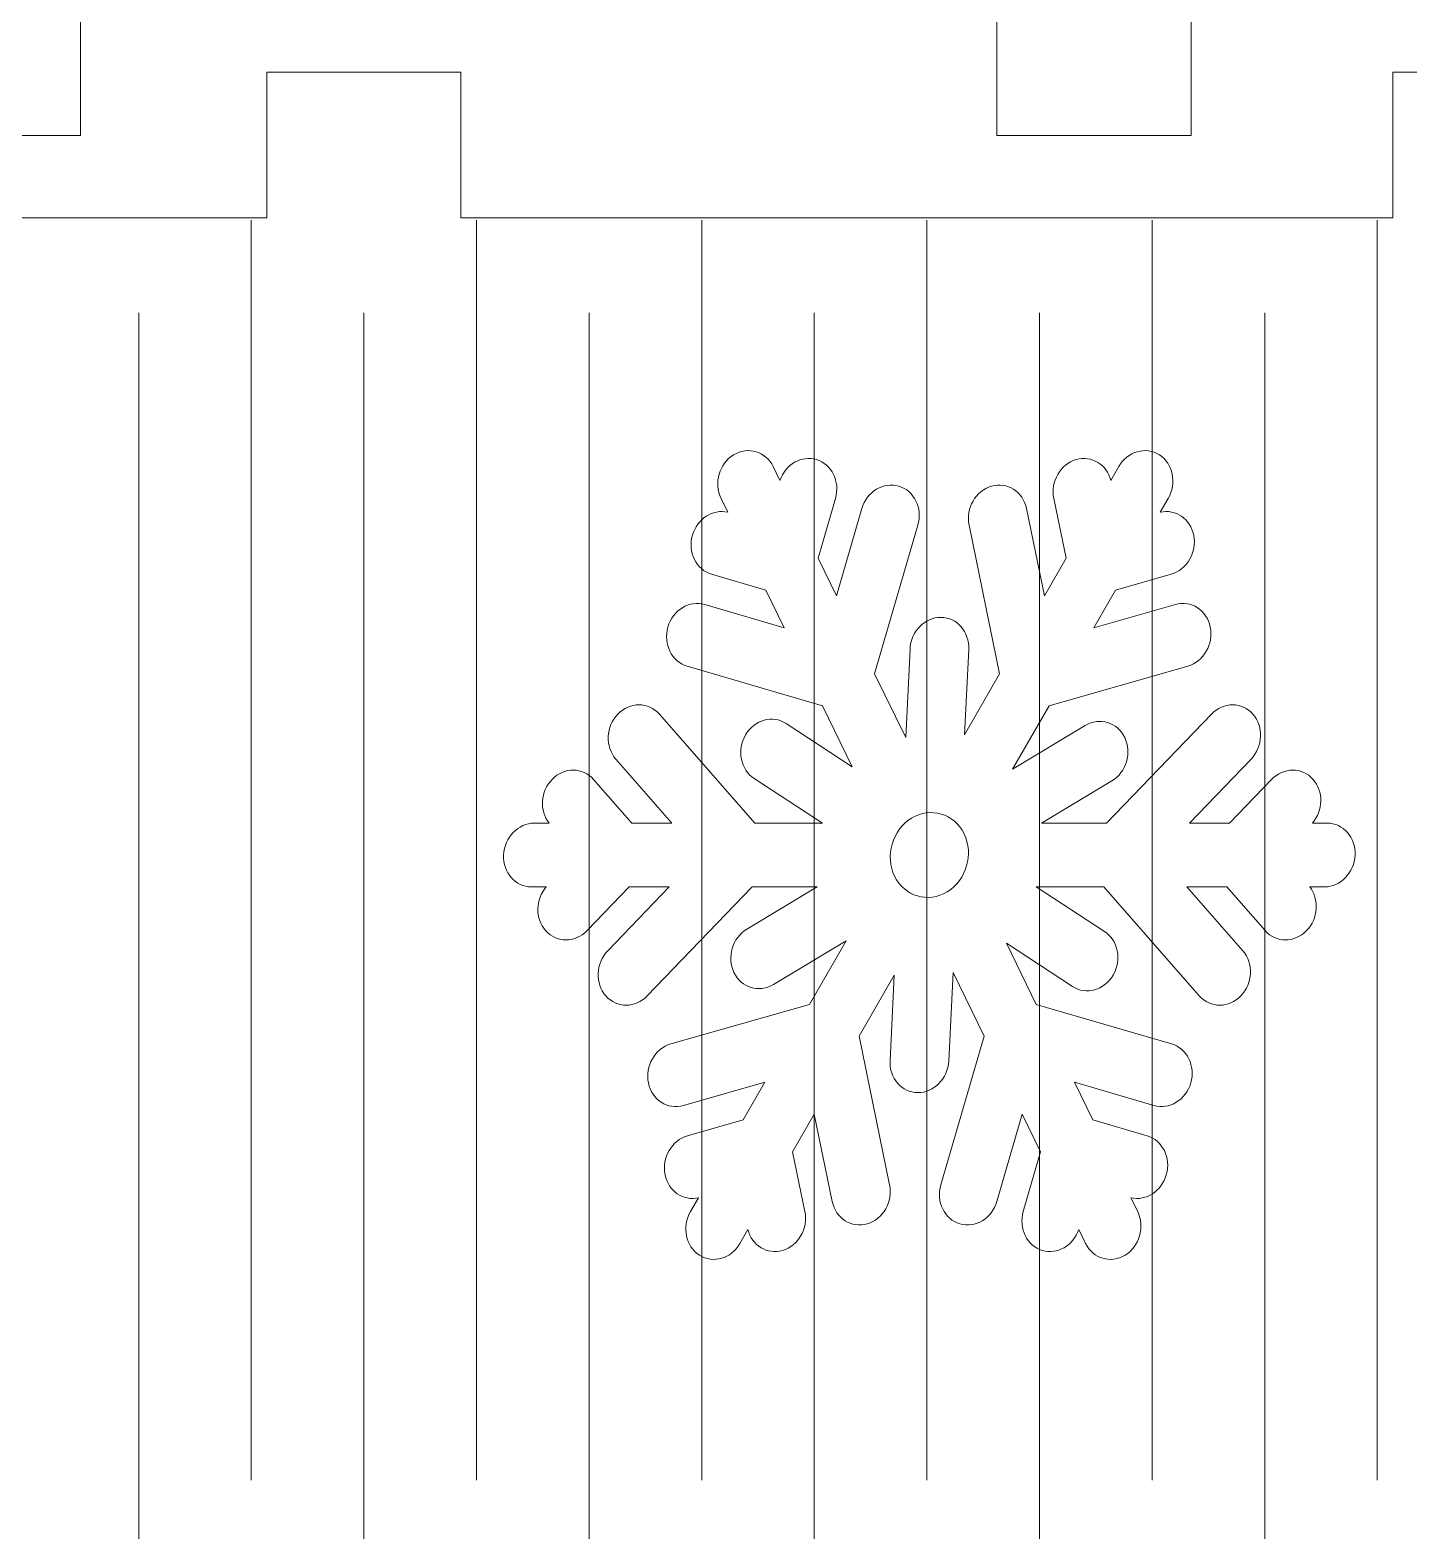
# Model space of a CAD drawing. Header units: centimetres. Extents: x -18.2 to 18.2, y -16.7 to 17.1.
# Drawn here: x -1.242 to 1.6, y -13.627 to -10.533 of the extents above; entities that cross this region are included whole.
import ezdxf

# ---------------------------------------------------------------- set-up
doc = ezdxf.new("R2010")
doc.units = ezdxf.units.CM
doc.header["$MEASUREMENT"] = 0
doc.layers.add('layer 1', color=7, linetype='Continuous')

msp = doc.modelspace()

# ---------------------------------------------------------------- linework, layer by layer
at = {"layer": 'layer 1', "color": 177, "lineweight": 9}
for points, knots in [([(-14.9491, -4.951), (-14.9491, -4.951), (-12.97844, -4.951), (-12.97844, -4.951), (-12.97844, -4.951), (-12.97844, -4.951), (-12.97844, -4.651), (-12.97844, -4.651), (-12.97844, -4.651), (-12.97844, -4.651), (-12.57844, -4.651), (-12.57844, -4.651), (-12.57844, -4.651), (-12.57844, -4.651), (-12.57844, -4.951), (-12.57844, -4.951), (-12.57844, -4.951), (-12.57844, -4.951), (-10.69021, -4.951), (-10.69021, -4.951), (-10.69021, -4.951), (-10.69021, -4.951), (-10.69021, -4.651), (-10.69021, -4.651), (-10.69021, -4.651), (-10.69021, -4.651), (-10.29021, -4.651), (-10.29021, -4.651), (-10.29021, -4.651), (-10.29021, -4.651), (-10.29021, -4.951), (-10.29021, -4.951), (-10.29021, -4.951), (-10.29021, -4.951), (-8.40199, -4.951), (-8.40199, -4.951), (-8.40199, -4.951), (-8.40199, -4.951), (-8.40199, -4.651), (-8.40199, -4.651), (-8.40199, -4.651), (-8.40199, -4.651), (-8.00199, -4.651), (-8.00199, -4.651), (-8.00199, -4.651), (-8.00199, -4.651), (-8.00199, -4.951), (-8.00199, -4.951), (-8.00199, -4.951), (-8.00199, -4.951), (-6.11377, -4.951), (-6.11377, -4.951), (-6.11377, -4.951), (-6.11377, -4.951), (-6.11377, -4.651), (-6.11377, -4.651), (-6.11377, -4.651), (-6.11377, -4.651), (-5.71377, -4.651), (-5.71377, -4.651), (-5.71377, -4.651), (-5.71377, -4.651), (-5.71377, -4.951), (-5.71377, -4.951), (-5.71377, -4.951), (-5.71377, -4.951), (-3.82555, -4.951), (-3.82555, -4.951), (-3.82555, -4.951), (-3.82555, -4.951), (-3.82555, -4.651), (-3.82555, -4.651), (-3.82555, -4.651), (-3.82555, -4.651), (-3.42555, -4.651), (-3.42555, -4.651), (-3.42555, -4.651), (-3.42555, -4.651), (-3.42555, -4.951), (-3.42555, -4.951), (-3.42555, -4.951), (-3.42555, -4.951), (-1.53733, -4.951), (-1.53733, -4.951), (-1.53733, -4.951), (-1.53733, -4.951), (-1.53733, -4.651), (-1.53733, -4.651), (-1.53733, -4.651), (-1.53733, -4.651), (-1.13733, -4.651), (-1.13733, -4.651), (-1.13733, -4.651), (-1.13733, -4.651), (-1.13733, -4.951), (-1.13733, -4.951), (-1.13733, -4.951), (-1.13733, -4.951), (0.7509, -4.951), (0.7509, -4.951), (0.7509, -4.951), (0.7509, -4.951), (0.7509, -4.651), (0.7509, -4.651), (0.7509, -4.651), (0.7509, -4.651), (1.1509, -4.651), (1.1509, -4.651), (1.1509, -4.651), (1.1509, -4.651), (1.1509, -4.951), (1.1509, -4.951), (1.1509, -4.951), (1.1509, -4.951), (3.03913, -4.951), (3.03913, -4.951), (3.03913, -4.951), (3.03913, -4.951), (3.03913, -4.651), (3.03913, -4.651), (3.03913, -4.651), (3.03913, -4.651), (3.43913, -4.651), (3.43913, -4.651), (3.43913, -4.651), (3.43913, -4.651), (3.43913, -4.951), (3.43913, -4.951), (3.43913, -4.951), (3.43913, -4.951), (5.32736, -4.951), (5.32736, -4.951), (5.32736, -4.951), (5.32736, -4.951), (5.32736, -4.651), (5.32736, -4.651), (5.32736, -4.651), (5.32736, -4.651), (5.72736, -4.651), (5.72736, -4.651), (5.72736, -4.651), (5.72736, -4.651), (5.72736, -4.951), (5.72736, -4.951), (5.72736, -4.951), (5.72736, -4.951), (7.61558, -4.951), (7.61558, -4.951), (7.61558, -4.951), (7.61558, -4.951), (7.61558, -4.651), (7.61558, -4.651), (7.61558, -4.651), (7.61558, -4.651), (8.01558, -4.651), (8.01558, -4.651), (8.01558, -4.651), (8.01558, -4.651), (8.01558, -4.951), (8.01558, -4.951), (8.01558, -4.951), (8.01558, -4.951), (9.9038, -4.951), (9.9038, -4.951), (9.9038, -4.951), (9.9038, -4.951), (9.9038, -4.651), (9.9038, -4.651), (9.9038, -4.651), (9.9038, -4.651), (10.3038, -4.651), (10.3038, -4.651), (10.3038, -4.651), (10.3038, -4.651), (10.3038, -4.951), (10.3038, -4.951), (10.3038, -4.951), (10.3038, -4.951), (12.19202, -4.951), (12.19202, -4.951), (12.19202, -4.951), (12.19202, -4.951), (12.19202, -4.651), (12.19202, -4.651), (12.19202, -4.651), (12.19202, -4.651), (12.59202, -4.651), (12.59202, -4.651), (12.59202, -4.651), (12.59202, -4.651), (12.59202, -4.951), (12.59202, -4.951), (12.59202, -4.951), (12.59202, -4.951), (14.48024, -4.951), (14.48024, -4.951), (14.48024, -4.951), (14.48024, -4.951), (14.48024, -4.651), (14.48024, -4.651), (14.48024, -4.651), (14.48024, -4.651), (14.88024, -4.651), (14.88024, -4.651), (14.88024, -4.651), (14.88024, -4.651), (14.88024, -4.951), (14.88024, -4.951), (14.88024, -4.951), (14.88024, -4.951), (16.8509, -4.951), (16.8509, -4.951), (16.8509, -4.951), (16.8509, -4.951), (16.8509, -4.651), (16.8509, -4.651), (16.8509, -4.651), (16.8509, -4.651), (17.2509, -4.651), (17.2509, -4.651), (17.2509, -4.651), (17.2509, -6.68433), (17.2509, -8.71767), (17.2509, -10.751), (17.2509, -10.751), (17.2509, -10.751), (16.8509, -10.751), (16.8509, -10.751), (16.8509, -10.751), (16.8509, -10.751), (16.8509, -10.451), (16.8509, -10.451), (16.8509, -10.451), (16.8509, -10.451), (14.88024, -10.451), (14.88024, -10.451), (14.88024, -10.451), (14.88024, -10.451), (14.88024, -10.751), (14.88024, -10.751), (14.88024, -10.751), (14.88024, -10.751), (14.48024, -10.751), (14.48024, -10.751), (14.48024, -10.751), (14.48024, -10.751), (14.48024, -10.451), (14.48024, -10.451), (14.48024, -10.451), (14.48024, -10.451), (12.59202, -10.451), (12.59202, -10.451), (12.59202, -10.451), (12.59202, -10.451), (12.59202, -10.751), (12.59202, -10.751), (12.59202, -10.751), (12.59202, -10.751), (12.19202, -10.751), (12.19202, -10.751), (12.19202, -10.751), (12.19202, -10.751), (12.19202, -10.451), (12.19202, -10.451), (12.19202, -10.451), (12.19202, -10.451), (10.3038, -10.451), (10.3038, -10.451), (10.3038, -10.451), (10.3038, -10.451), (10.3038, -10.751), (10.3038, -10.751), (10.3038, -10.751), (10.3038, -10.751), (9.9038, -10.751), (9.9038, -10.751), (9.9038, -10.751), (9.9038, -10.751), (9.9038, -10.451), (9.9038, -10.451), (9.9038, -10.451), (9.9038, -10.451), (8.01558, -10.451), (8.01558, -10.451), (8.01558, -10.451), (8.01558, -10.451), (8.01558, -10.751), (8.01558, -10.751), (8.01558, -10.751), (8.01558, -10.751), (7.61558, -10.751), (7.61558, -10.751), (7.61558, -10.751), (7.61558, -10.751), (7.61558, -10.451), (7.61558, -10.451), (7.61558, -10.451), (7.61558, -10.451), (5.72736, -10.451), (5.72736, -10.451), (5.72736, -10.451), (5.72736, -10.451), (5.72736, -10.751), (5.72736, -10.751), (5.72736, -10.751), (5.72736, -10.751), (5.32736, -10.751), (5.32736, -10.751), (5.32736, -10.751), (5.32736, -10.751), (5.32736, -10.451), (5.32736, -10.451), (5.32736, -10.451), (5.32736, -10.451), (3.43913, -10.451), (3.43913, -10.451), (3.43913, -10.451), (3.43913, -10.451), (3.43913, -10.751), (3.43913, -10.751), (3.43913, -10.751), (3.43913, -10.751), (3.03913, -10.751), (3.03913, -10.751), (3.03913, -10.751), (3.03913, -10.751), (3.03913, -10.451), (3.03913, -10.451), (3.03913, -10.451), (3.03913, -10.451), (1.1509, -10.451), (1.1509, -10.451), (1.1509, -10.451), (1.1509, -10.451), (1.1509, -10.751), (1.1509, -10.751), (1.1509, -10.751), (1.1509, -10.751), (0.7509, -10.751), (0.7509, -10.751), (0.7509, -10.751), (0.7509, -10.751), (0.7509, -10.451), (0.7509, -10.451), (0.7509, -10.451), (0.7509, -10.451), (-1.13733, -10.451), (-1.13733, -10.451), (-1.13733, -10.451), (-1.13733, -10.451), (-1.13733, -10.751), (-1.13733, -10.751), (-1.13733, -10.751), (-1.13733, -10.751), (-1.53733, -10.751), (-1.53733, -10.751), (-1.53733, -10.751), (-1.53733, -10.751), (-1.53733, -10.451), (-1.53733, -10.451), (-1.53733, -10.451), (-1.53733, -10.451), (-3.42555, -10.451), (-3.42555, -10.451), (-3.42555, -10.451), (-3.42555, -10.451), (-3.42555, -10.751), (-3.42555, -10.751), (-3.42555, -10.751), (-3.42555, -10.751), (-3.82555, -10.751), (-3.82555, -10.751), (-3.82555, -10.751), (-3.82555, -10.751), (-3.82555, -10.451), (-3.82555, -10.451), (-3.82555, -10.451), (-3.82555, -10.451), (-5.71377, -10.451), (-5.71377, -10.451), (-5.71377, -10.451), (-5.71377, -10.451), (-5.71377, -10.751), (-5.71377, -10.751), (-5.71377, -10.751), (-5.71377, -10.751), (-6.11377, -10.751), (-6.11377, -10.751), (-6.11377, -10.751), (-6.11377, -10.751), (-6.11377, -10.451), (-6.11377, -10.451), (-6.11377, -10.451), (-6.11377, -10.451), (-8.00199, -10.451), (-8.00199, -10.451), (-8.00199, -10.451), (-8.00199, -10.451), (-8.00199, -10.751), (-8.00199, -10.751), (-8.00199, -10.751), (-8.00199, -10.751), (-8.40199, -10.751), (-8.40199, -10.751), (-8.40199, -10.751), (-8.40199, -10.751), (-8.40199, -10.451), (-8.40199, -10.451), (-8.40199, -10.451), (-8.40199, -10.451), (-10.29021, -10.451), (-10.29021, -10.451), (-10.29021, -10.451), (-10.29021, -10.451), (-10.29021, -10.751), (-10.29021, -10.751), (-10.29021, -10.751), (-10.29021, -10.751), (-10.69021, -10.751), (-10.69021, -10.751), (-10.69021, -10.751), (-10.69021, -10.751), (-10.69021, -10.451), (-10.69021, -10.451), (-10.69021, -10.451), (-10.69021, -10.451), (-12.57844, -10.451), (-12.57844, -10.451), (-12.57844, -10.451), (-12.57844, -10.451), (-12.57844, -10.751), (-12.57844, -10.751), (-12.57844, -10.751), (-12.57844, -10.751), (-12.97844, -10.751), (-12.97844, -10.751), (-12.97844, -10.751), (-12.97844, -10.751), (-12.97844, -10.451), (-12.97844, -10.451), (-12.97844, -10.451), (-12.97844, -10.451), (-14.9491, -10.451), (-14.9491, -10.451), (-14.9491, -10.451), (-14.9491, -10.451), (-14.9491, -10.751), (-14.9491, -10.751), (-14.9491, -10.751), (-14.9491, -10.751), (-15.3491, -10.751), (-15.3491, -10.751), (-15.3491, -10.751), (-15.3491, -8.71767), (-15.3491, -6.68433), (-15.3491, -4.651), (-15.3491, -4.651), (-15.3491, -4.651), (-14.9491, -4.651), (-14.9491, -4.651), (-14.9491, -4.651), (-14.9491, -4.651), (-14.9491, -4.951), (-14.9491, -4.951)], [0, 0, 0, 0, 0.008547, 0.008547, 0.008547, 0.008547, 0.017094, 0.017094, 0.017094, 0.017094, 0.025641, 0.025641, 0.025641, 0.025641, 0.034188, 0.034188, 0.034188, 0.034188, 0.042735, 0.042735, 0.042735, 0.042735, 0.0512821, 0.0512821, 0.0512821, 0.0512821, 0.0598291, 0.0598291, 0.0598291, 0.0598291, 0.0683761, 0.0683761, 0.0683761, 0.0683761, 0.0769231, 0.0769231, 0.0769231, 0.0769231, 0.0854701, 0.0854701, 0.0854701, 0.0854701, 0.0940171, 0.0940171, 0.0940171, 0.0940171, 0.1025641, 0.1025641, 0.1025641, 0.1025641, 0.1111111, 0.1111111, 0.1111111, 0.1111111, 0.1196581, 0.1196581, 0.1196581, 0.1196581, 0.1282051, 0.1282051, 0.1282051, 0.1282051, 0.1367521, 0.1367521, 0.1367521, 0.1367521, 0.1452991, 0.1452991, 0.1452991, 0.1452991, 0.1538462, 0.1538462, 0.1538462, 0.1538462, 0.1623932, 0.1623932, 0.1623932, 0.1623932, 0.1709402, 0.1709402, 0.1709402, 0.1709402, 0.1794872, 0.1794872, 0.1794872, 0.1794872, 0.1880342, 0.1880342, 0.1880342, 0.1880342, 0.1965812, 0.1965812, 0.1965812, 0.1965812, 0.2051282, 0.2051282, 0.2051282, 0.2051282, 0.2136752, 0.2136752, 0.2136752, 0.2136752, 0.2222222, 0.2222222, 0.2222222, 0.2222222, 0.2307692, 0.2307692, 0.2307692, 0.2307692, 0.2393162, 0.2393162, 0.2393162, 0.2393162, 0.2478632, 0.2478632, 0.2478632, 0.2478632, 0.2564103, 0.2564103, 0.2564103, 0.2564103, 0.2649573, 0.2649573, 0.2649573, 0.2649573, 0.2735043, 0.2735043, 0.2735043, 0.2735043, 0.2820513, 0.2820513, 0.2820513, 0.2820513, 0.2905983, 0.2905983, 0.2905983, 0.2905983, 0.2991453, 0.2991453, 0.2991453, 0.2991453, 0.3076923, 0.3076923, 0.3076923, 0.3076923, 0.3162393, 0.3162393, 0.3162393, 0.3162393, 0.3247863, 0.3247863, 0.3247863, 0.3247863, 0.3333333, 0.3333333, 0.3333333, 0.3333333, 0.3418803, 0.3418803, 0.3418803, 0.3418803, 0.3504274, 0.3504274, 0.3504274, 0.3504274, 0.3589744, 0.3589744, 0.3589744, 0.3589744, 0.3675214, 0.3675214, 0.3675214, 0.3675214, 0.3760684, 0.3760684, 0.3760684, 0.3760684, 0.3846154, 0.3846154, 0.3846154, 0.3846154, 0.3931624, 0.3931624, 0.3931624, 0.3931624, 0.4017094, 0.4017094, 0.4017094, 0.4017094, 0.4102564, 0.4102564, 0.4102564, 0.4102564, 0.4188034, 0.4188034, 0.4188034, 0.4188034, 0.4273504, 0.4273504, 0.4273504, 0.4273504, 0.4358974, 0.4358974, 0.4358974, 0.4358974, 0.4444444, 0.4444444, 0.4444444, 0.4444444, 0.4529915, 0.4529915, 0.4529915, 0.4529915, 0.4615385, 0.4615385, 0.4615385, 0.4615385, 0.4700855, 0.4700855, 0.4700855, 0.4700855, 0.4786325, 0.4786325, 0.4786325, 0.4786325, 0.4871795, 0.4871795, 0.4871795, 0.4871795, 0.4957265, 0.4957265, 0.4957265, 0.4957265, 0.5042735, 0.5042735, 0.5042735, 0.5042735, 0.5128205, 0.5128205, 0.5128205, 0.5128205, 0.5213675, 0.5213675, 0.5213675, 0.5213675, 0.5299145, 0.5299145, 0.5299145, 0.5299145, 0.5384615, 0.5384615, 0.5384615, 0.5384615, 0.5470085, 0.5470085, 0.5470085, 0.5470085, 0.5555556, 0.5555556, 0.5555556, 0.5555556, 0.5641026, 0.5641026, 0.5641026, 0.5641026, 0.5726496, 0.5726496, 0.5726496, 0.5726496, 0.5811966, 0.5811966, 0.5811966, 0.5811966, 0.5897436, 0.5897436, 0.5897436, 0.5897436, 0.5982906, 0.5982906, 0.5982906, 0.5982906, 0.6068376, 0.6068376, 0.6068376, 0.6068376, 0.6153846, 0.6153846, 0.6153846, 0.6153846, 0.6239316, 0.6239316, 0.6239316, 0.6239316, 0.6324786, 0.6324786, 0.6324786, 0.6324786, 0.6410256, 0.6410256, 0.6410256, 0.6410256, 0.6495726, 0.6495726, 0.6495726, 0.6495726, 0.6581197, 0.6581197, 0.6581197, 0.6581197, 0.6666667, 0.6666667, 0.6666667, 0.6666667, 0.6752137, 0.6752137, 0.6752137, 0.6752137, 0.6837607, 0.6837607, 0.6837607, 0.6837607, 0.6923077, 0.6923077, 0.6923077, 0.6923077, 0.7008547, 0.7008547, 0.7008547, 0.7008547, 0.7094017, 0.7094017, 0.7094017, 0.7094017, 0.7179487, 0.7179487, 0.7179487, 0.7179487, 0.7264957, 0.7264957, 0.7264957, 0.7264957, 0.7350427, 0.7350427, 0.7350427, 0.7350427, 0.7435897, 0.7435897, 0.7435897, 0.7435897, 0.7521368, 0.7521368, 0.7521368, 0.7521368, 0.7606838, 0.7606838, 0.7606838, 0.7606838, 0.7692308, 0.7692308, 0.7692308, 0.7692308, 0.7777778, 0.7777778, 0.7777778, 0.7777778, 0.7863248, 0.7863248, 0.7863248, 0.7863248, 0.7948718, 0.7948718, 0.7948718, 0.7948718, 0.8034188, 0.8034188, 0.8034188, 0.8034188, 0.8119658, 0.8119658, 0.8119658, 0.8119658, 0.8205128, 0.8205128, 0.8205128, 0.8205128, 0.8290598, 0.8290598, 0.8290598, 0.8290598, 0.8376068, 0.8376068, 0.8376068, 0.8376068, 0.8461538, 0.8461538, 0.8461538, 0.8461538, 0.8547009, 0.8547009, 0.8547009, 0.8547009, 0.8632479, 0.8632479, 0.8632479, 0.8632479, 0.8717949, 0.8717949, 0.8717949, 0.8717949, 0.8803419, 0.8803419, 0.8803419, 0.8803419, 0.8888889, 0.8888889, 0.8888889, 0.8888889, 0.8974359, 0.8974359, 0.8974359, 0.8974359, 0.9059829, 0.9059829, 0.9059829, 0.9059829, 0.9145299, 0.9145299, 0.9145299, 0.9145299, 0.9230769, 0.9230769, 0.9230769, 0.9230769, 0.9316239, 0.9316239, 0.9316239, 0.9316239, 0.9401709, 0.9401709, 0.9401709, 0.9401709, 0.9487179, 0.9487179, 0.9487179, 0.9487179, 0.957265, 0.957265, 0.957265, 0.957265, 0.965812, 0.965812, 0.965812, 0.965812, 0.974359, 0.974359, 0.974359, 0.974359, 0.982906, 0.982906, 0.982906, 0.982906, 1, 1, 1, 1]), ([(-13.8446, -10.92034), (-13.8446, -10.92034), (-12.35615, -10.92034), (-12.35615, -10.92034), (-12.35615, -10.92034), (-12.35615, -10.92034), (-12.35615, -10.62033), (-12.35615, -10.62033), (-12.35615, -10.62033), (-12.35615, -10.62033), (-11.95615, -10.62033), (-11.95615, -10.62033), (-11.95615, -10.62033), (-11.95615, -10.62033), (-11.95615, -10.92034), (-11.95615, -10.92034), (-11.95615, -10.92034), (-11.95615, -10.92034), (-10.03564, -10.92034), (-10.03564, -10.92034), (-10.03564, -10.92034), (-10.03564, -10.92034), (-10.03564, -10.62033), (-10.03564, -10.62033), (-10.03564, -10.62033), (-10.03564, -10.62033), (-9.63564, -10.62033), (-9.63564, -10.62033), (-9.63564, -10.62033), (-9.63564, -10.62033), (-9.63564, -10.92034), (-9.63564, -10.92034), (-9.63564, -10.92034), (-9.63564, -10.92034), (-7.71514, -10.92034), (-7.71514, -10.92034), (-7.71514, -10.92034), (-7.71514, -10.92034), (-7.71514, -10.62033), (-7.71514, -10.62033), (-7.71514, -10.62033), (-7.71514, -10.62033), (-7.31514, -10.62033), (-7.31514, -10.62033), (-7.31514, -10.62033), (-7.31514, -10.62033), (-7.31514, -10.92034), (-7.31514, -10.92034), (-7.31514, -10.92034), (-7.31514, -10.92034), (-5.39462, -10.92034), (-5.39462, -10.92034), (-5.39462, -10.92034), (-5.39462, -10.92034), (-5.39462, -10.62033), (-5.39462, -10.62033), (-5.39462, -10.62033), (-5.39462, -10.62033), (-4.99462, -10.62033), (-4.99462, -10.62033), (-4.99462, -10.62033), (-4.99462, -10.62033), (-4.99462, -10.92034), (-4.99462, -10.92034), (-4.99462, -10.92034), (-4.99462, -10.92034), (-3.0741, -10.92034), (-3.0741, -10.92034), (-3.0741, -10.92034), (-3.0741, -10.92034), (-3.0741, -10.62033), (-3.0741, -10.62033), (-3.0741, -10.62033), (-3.0741, -10.62033), (-2.6741, -10.62033), (-2.6741, -10.62033), (-2.6741, -10.62033), (-2.6741, -10.62033), (-2.6741, -10.92034), (-2.6741, -10.92034), (-2.6741, -10.92034), (-2.6741, -10.92034), (-0.75359, -10.92034), (-0.75359, -10.92034), (-0.75359, -10.92034), (-0.75359, -10.92034), (-0.75359, -10.62033), (-0.75359, -10.62033), (-0.75359, -10.62033), (-0.75359, -10.62033), (-0.35359, -10.62033), (-0.35359, -10.62033), (-0.35359, -10.62033), (-0.35359, -10.62033), (-0.35359, -10.92034), (-0.35359, -10.92034), (-0.35359, -10.92034), (-0.35359, -10.92034), (1.56692, -10.92034), (1.56692, -10.92034), (1.56692, -10.92034), (1.56692, -10.92034), (1.56692, -10.62033), (1.56692, -10.62033), (1.56692, -10.62033), (1.56692, -10.62033), (1.96692, -10.62033), (1.96692, -10.62033), (1.96692, -10.62033), (1.96692, -10.62033), (1.96692, -10.92034), (1.96692, -10.92034), (1.96692, -10.92034), (1.96692, -10.92034), (3.45541, -10.92034), (3.45541, -10.92034), (3.45541, -10.92034), (3.45541, -10.92034), (3.45541, -10.62033), (3.45541, -10.62033), (3.45541, -10.62033), (3.45541, -10.62033), (3.85541, -10.62033), (3.85541, -10.62033), (3.85541, -10.62033), (3.85541, -12.65364), (3.85541, -14.68699), (3.85541, -16.72033), (3.85541, -16.72033), (3.85541, -16.72033), (3.45541, -16.72033), (3.45541, -16.72033), (3.45541, -16.72033), (3.45541, -16.72033), (3.45541, -16.42034), (3.45541, -16.42034), (3.45541, -16.42034), (3.45541, -16.42034), (1.96692, -16.42034), (1.96692, -16.42034), (1.96692, -16.42034), (1.96692, -16.42034), (1.96692, -16.72033), (1.96692, -16.72033), (1.96692, -16.72033), (1.96692, -16.72033), (1.56692, -16.72033), (1.56692, -16.72033), (1.56692, -16.72033), (1.56692, -16.72033), (1.56692, -16.42034), (1.56692, -16.42034), (1.56692, -16.42034), (1.56692, -16.42034), (-0.35359, -16.42034), (-0.35359, -16.42034), (-0.35359, -16.42034), (-0.35359, -16.42034), (-0.35359, -16.72033), (-0.35359, -16.72033), (-0.35359, -16.72033), (-0.35359, -16.72033), (-0.75359, -16.72033), (-0.75359, -16.72033), (-0.75359, -16.72033), (-0.75359, -16.72033), (-0.75359, -16.42034), (-0.75359, -16.42034), (-0.75359, -16.42034), (-0.75359, -16.42034), (-2.6741, -16.42034), (-2.6741, -16.42034), (-2.6741, -16.42034), (-2.6741, -16.42034), (-2.6741, -16.72033), (-2.6741, -16.72033), (-2.6741, -16.72033), (-2.6741, -16.72033), (-3.0741, -16.72033), (-3.0741, -16.72033), (-3.0741, -16.72033), (-3.0741, -16.72033), (-3.0741, -16.42034), (-3.0741, -16.42034), (-3.0741, -16.42034), (-3.0741, -16.42034), (-4.99462, -16.42034), (-4.99462, -16.42034), (-4.99462, -16.42034), (-4.99462, -16.42034), (-4.99462, -16.72033), (-4.99462, -16.72033), (-4.99462, -16.72033), (-4.99462, -16.72033), (-5.39462, -16.72033), (-5.39462, -16.72033), (-5.39462, -16.72033), (-5.39462, -16.72033), (-5.39462, -16.42034), (-5.39462, -16.42034), (-5.39462, -16.42034), (-5.39462, -16.42034), (-7.31514, -16.42034), (-7.31514, -16.42034), (-7.31514, -16.42034), (-7.31514, -16.42034), (-7.31514, -16.72033), (-7.31514, -16.72033), (-7.31514, -16.72033), (-7.31514, -16.72033), (-7.71514, -16.72033), (-7.71514, -16.72033), (-7.71514, -16.72033), (-7.71514, -16.72033), (-7.71514, -16.42034), (-7.71514, -16.42034), (-7.71514, -16.42034), (-7.71514, -16.42034), (-9.63564, -16.42034), (-9.63564, -16.42034), (-9.63564, -16.42034), (-9.63564, -16.42034), (-9.63564, -16.72033), (-9.63564, -16.72033), (-9.63564, -16.72033), (-9.63564, -16.72033), (-10.03564, -16.72033), (-10.03564, -16.72033), (-10.03564, -16.72033), (-10.03564, -16.72033), (-10.03564, -16.42034), (-10.03564, -16.42034), (-10.03564, -16.42034), (-10.03564, -16.42034), (-11.95615, -16.42034), (-11.95615, -16.42034), (-11.95615, -16.42034), (-11.95615, -16.42034), (-11.95615, -16.72033), (-11.95615, -16.72033), (-11.95615, -16.72033), (-11.95615, -16.72033), (-12.35615, -16.72033), (-12.35615, -16.72033), (-12.35615, -16.72033), (-12.35615, -16.72033), (-12.35615, -16.42034), (-12.35615, -16.42034), (-12.35615, -16.42034), (-12.35615, -16.42034), (-13.8446, -16.42034), (-13.8446, -16.42034), (-13.8446, -16.42034), (-13.8446, -16.42034), (-13.8446, -16.72033), (-13.8446, -16.72033), (-13.8446, -16.72033), (-13.8446, -16.72033), (-14.2446, -16.72033), (-14.2446, -16.72033), (-14.2446, -16.72033), (-14.2446, -14.687), (-14.2446, -12.65366), (-14.2446, -10.62033), (-14.2446, -10.62033), (-14.2446, -10.62033), (-13.8446, -10.62033), (-13.8446, -10.62033), (-13.8446, -10.62033), (-13.8446, -10.62033), (-13.8446, -10.92034), (-13.8446, -10.92034)], [0, 0, 0, 0, 0.0144928, 0.0144928, 0.0144928, 0.0144928, 0.0289855, 0.0289855, 0.0289855, 0.0289855, 0.0434783, 0.0434783, 0.0434783, 0.0434783, 0.057971, 0.057971, 0.057971, 0.057971, 0.0724638, 0.0724638, 0.0724638, 0.0724638, 0.0869565, 0.0869565, 0.0869565, 0.0869565, 0.1014493, 0.1014493, 0.1014493, 0.1014493, 0.115942, 0.115942, 0.115942, 0.115942, 0.1304348, 0.1304348, 0.1304348, 0.1304348, 0.1449275, 0.1449275, 0.1449275, 0.1449275, 0.1594203, 0.1594203, 0.1594203, 0.1594203, 0.173913, 0.173913, 0.173913, 0.173913, 0.1884058, 0.1884058, 0.1884058, 0.1884058, 0.2028986, 0.2028986, 0.2028986, 0.2028986, 0.2173913, 0.2173913, 0.2173913, 0.2173913, 0.2318841, 0.2318841, 0.2318841, 0.2318841, 0.2463768, 0.2463768, 0.2463768, 0.2463768, 0.2608696, 0.2608696, 0.2608696, 0.2608696, 0.2753623, 0.2753623, 0.2753623, 0.2753623, 0.2898551, 0.2898551, 0.2898551, 0.2898551, 0.3043478, 0.3043478, 0.3043478, 0.3043478, 0.3188406, 0.3188406, 0.3188406, 0.3188406, 0.3333333, 0.3333333, 0.3333333, 0.3333333, 0.3478261, 0.3478261, 0.3478261, 0.3478261, 0.3623188, 0.3623188, 0.3623188, 0.3623188, 0.3768116, 0.3768116, 0.3768116, 0.3768116, 0.3913043, 0.3913043, 0.3913043, 0.3913043, 0.4057971, 0.4057971, 0.4057971, 0.4057971, 0.4202899, 0.4202899, 0.4202899, 0.4202899, 0.4347826, 0.4347826, 0.4347826, 0.4347826, 0.4492754, 0.4492754, 0.4492754, 0.4492754, 0.4637681, 0.4637681, 0.4637681, 0.4637681, 0.4782609, 0.4782609, 0.4782609, 0.4782609, 0.4927536, 0.4927536, 0.4927536, 0.4927536, 0.5072464, 0.5072464, 0.5072464, 0.5072464, 0.5217391, 0.5217391, 0.5217391, 0.5217391, 0.5362319, 0.5362319, 0.5362319, 0.5362319, 0.5507246, 0.5507246, 0.5507246, 0.5507246, 0.5652174, 0.5652174, 0.5652174, 0.5652174, 0.5797101, 0.5797101, 0.5797101, 0.5797101, 0.5942029, 0.5942029, 0.5942029, 0.5942029, 0.6086957, 0.6086957, 0.6086957, 0.6086957, 0.6231884, 0.6231884, 0.6231884, 0.6231884, 0.6376812, 0.6376812, 0.6376812, 0.6376812, 0.6521739, 0.6521739, 0.6521739, 0.6521739, 0.6666667, 0.6666667, 0.6666667, 0.6666667, 0.6811594, 0.6811594, 0.6811594, 0.6811594, 0.6956522, 0.6956522, 0.6956522, 0.6956522, 0.7101449, 0.7101449, 0.7101449, 0.7101449, 0.7246377, 0.7246377, 0.7246377, 0.7246377, 0.7391304, 0.7391304, 0.7391304, 0.7391304, 0.7536232, 0.7536232, 0.7536232, 0.7536232, 0.7681159, 0.7681159, 0.7681159, 0.7681159, 0.7826087, 0.7826087, 0.7826087, 0.7826087, 0.7971014, 0.7971014, 0.7971014, 0.7971014, 0.8115942, 0.8115942, 0.8115942, 0.8115942, 0.826087, 0.826087, 0.826087, 0.826087, 0.8405797, 0.8405797, 0.8405797, 0.8405797, 0.8550725, 0.8550725, 0.8550725, 0.8550725, 0.8695652, 0.8695652, 0.8695652, 0.8695652, 0.884058, 0.884058, 0.884058, 0.884058, 0.8985507, 0.8985507, 0.8985507, 0.8985507, 0.9130435, 0.9130435, 0.9130435, 0.9130435, 0.9275362, 0.9275362, 0.9275362, 0.9275362, 0.942029, 0.942029, 0.942029, 0.942029, 0.9565217, 0.9565217, 0.9565217, 0.9565217, 0.9710145, 0.9710145, 0.9710145, 0.9710145, 1, 1, 1, 1])]:
    msp.add_open_spline(points, degree=3, knots=knots, dxfattribs=at)
for points in [[(-0.78565, -13.52188), (-0.78565, -13.52188), (-0.78565, -10.92504), (-0.78565, -10.92504)], [(-0.32155, -13.52188), (-0.32155, -13.52188), (-0.32155, -10.92504), (-0.32155, -10.92504)], [(0.14256, -13.52188), (0.14256, -13.52188), (0.14256, -10.92504), (0.14256, -10.92504)], [(0.60666, -13.52188), (0.60666, -13.52188), (0.60666, -10.92504), (0.60666, -10.92504)], [(1.07076, -13.52188), (1.07076, -13.52188), (1.07076, -10.92504), (1.07076, -10.92504)], [(1.53486, -13.52188), (1.53486, -13.52188), (1.53486, -10.92504), (1.53486, -10.92504)], [(-1.0177, -11.11631), (-1.0177, -11.11631), (-1.0177, -16.22437), (-1.0177, -16.22437)], [(-0.55359, -11.11631), (-0.55359, -11.11631), (-0.55359, -16.22437), (-0.55359, -16.22437)], [(-0.08949, -11.11631), (-0.08949, -11.11631), (-0.08949, -16.22437), (-0.08949, -16.22437)], [(0.37461, -11.11631), (0.37461, -11.11631), (0.37461, -16.22437), (0.37461, -16.22437)], [(0.83871, -11.11631), (0.83871, -11.11631), (0.83871, -16.22437), (0.83871, -16.22437)], [(1.30281, -11.11631), (1.30281, -11.11631), (1.30281, -16.22437), (1.30281, -16.22437)]]:
    msp.add_open_spline(points, degree=3, dxfattribs=at)
at = {"layer": 'layer 1', "color": 7, "lineweight": 9}
for points, knots in [([(0.42033, -11.69962), (0.42033, -11.69962), (0.47269, -11.51972), (0.47269, -11.51972), (0.47269, -11.51972), (0.48285, -11.48481), (0.51704, -11.46401), (0.54881, -11.47341), (0.54881, -11.47341), (0.58058, -11.48282), (0.5982, -11.51896), (0.58803, -11.55388), (0.58803, -11.55388), (0.58803, -11.55388), (0.49888, -11.86021), (0.49888, -11.86021), (0.49888, -11.86021), (0.49888, -11.86021), (0.56293, -11.99115), (0.56293, -11.99115), (0.56293, -11.99115), (0.56293, -11.99115), (0.57183, -11.80907), (0.57183, -11.80907), (0.57183, -11.80907), (0.5736, -11.7729), (0.60221, -11.74362), (0.63551, -11.74385), (0.63551, -11.74385), (0.66882, -11.74409), (0.69453, -11.77378), (0.69277, -11.80993), (0.69277, -11.80993), (0.69277, -11.80993), (0.68416, -11.98605), (0.68416, -11.98605), (0.68416, -11.98605), (0.68416, -11.98605), (0.75648, -11.86021), (0.75648, -11.86021), (0.75648, -11.86021), (0.75648, -11.86021), (0.69355, -11.55389), (0.69355, -11.55389), (0.69355, -11.55389), (0.68638, -11.51897), (0.70709, -11.48283), (0.73966, -11.47342), (0.73966, -11.47342), (0.77224, -11.46402), (0.80465, -11.48482), (0.81182, -11.51973), (0.81182, -11.51973), (0.81182, -11.51973), (0.84878, -11.69962), (0.84878, -11.69962), (0.84878, -11.69962), (0.84878, -11.69962), (0.89341, -11.62198), (0.89341, -11.62198), (0.89341, -11.62198), (0.89341, -11.62198), (0.86816, -11.49907), (0.86816, -11.49907), (0.86816, -11.49907), (0.86098, -11.46417), (0.8817, -11.42801), (0.91427, -11.41861), (0.91427, -11.41861), (0.94576, -11.40951), (0.97712, -11.42866), (0.98564, -11.46151), (0.98564, -11.46151), (0.98564, -11.46151), (1.00203, -11.433), (1.00203, -11.433), (1.00203, -11.433), (1.02003, -11.40169), (1.0576, -11.39089), (1.08568, -11.40897), (1.08568, -11.40897), (1.11376, -11.42706), (1.12198, -11.46734), (1.10398, -11.49865), (1.10398, -11.49865), (1.10398, -11.49865), (1.0876, -11.52715), (1.0876, -11.52715), (1.0876, -11.52715), (1.11908, -11.52006), (1.14956, -11.54072), (1.15641, -11.5745), (1.15641, -11.5745), (1.16349, -11.60945), (1.14269, -11.64554), (1.1101, -11.65485), (1.1101, -11.65485), (1.1101, -11.65485), (0.99536, -11.68763), (0.99536, -11.68763), (0.99536, -11.68763), (0.99536, -11.68763), (0.95073, -11.76527), (0.95073, -11.76527), (0.95073, -11.76527), (0.95073, -11.76527), (1.11867, -11.7173), (1.11867, -11.7173), (1.11867, -11.7173), (1.15126, -11.70799), (1.18361, -11.72889), (1.1907, -11.76384), (1.1907, -11.76384), (1.19778, -11.79877), (1.17698, -11.83486), (1.14438, -11.84417), (1.14438, -11.84417), (1.14438, -11.84417), (0.85843, -11.92586), (0.85843, -11.92586), (0.85843, -11.92586), (0.85843, -11.92586), (0.78317, -12.0568), (0.78317, -12.0568), (0.78317, -12.0568), (0.78317, -12.0568), (0.93288, -11.9668), (0.93288, -11.9668), (0.93288, -11.9668), (0.96261, -11.94893), (0.99919, -11.95999), (1.0143, -11.99142), (1.0143, -11.99142), (1.02943, -12.02286), (1.01751, -12.06307), (0.98779, -12.08094), (0.98779, -12.08094), (0.98779, -12.08094), (0.843, -12.16798), (0.843, -12.16798), (0.843, -12.16798), (0.843, -12.16798), (0.97687, -12.16798), (0.97687, -12.16798), (0.97687, -12.16798), (0.97687, -12.16798), (1.19289, -11.94335), (1.19289, -11.94335), (1.19289, -11.94335), (1.21751, -11.91774), (1.25594, -11.91769), (1.27844, -11.94322), (1.27844, -11.94322), (1.30094, -11.96875), (1.2992, -12.01046), (1.27459, -12.03606), (1.27459, -12.03606), (1.27459, -12.03606), (1.14773, -12.16798), (1.14773, -12.16798), (1.14773, -12.16798), (1.14773, -12.16798), (1.23034, -12.16798), (1.23034, -12.16798), (1.23034, -12.16798), (1.23034, -12.16798), (1.31701, -12.07785), (1.31701, -12.07785), (1.31701, -12.07785), (1.34163, -12.05225), (1.38006, -12.05219), (1.40256, -12.07773), (1.40256, -12.07773), (1.42431, -12.10241), (1.42341, -12.14223), (1.40106, -12.16798), (1.40106, -12.16798), (1.40106, -12.16798), (1.43138, -12.16798), (1.43138, -12.16798), (1.43138, -12.16798), (1.4647, -12.16798), (1.49061, -12.19747), (1.48906, -12.23363), (1.48906, -12.23363), (1.48751, -12.26978), (1.45907, -12.29928), (1.42576, -12.29928), (1.42576, -12.29928), (1.42576, -12.29928), (1.39544, -12.29928), (1.39544, -12.29928), (1.39544, -12.29928), (1.41559, -12.32503), (1.41308, -12.36485), (1.38921, -12.38954), (1.38921, -12.38954), (1.36453, -12.41507), (1.3261, -12.41502), (1.30367, -12.38941), (1.30367, -12.38941), (1.30367, -12.38941), (1.2247, -12.29928), (1.2247, -12.29928), (1.2247, -12.29928), (1.2247, -12.29928), (1.1421, -12.29928), (1.1421, -12.29928), (1.1421, -12.29928), (1.1421, -12.29928), (1.25767, -12.4312), (1.25767, -12.4312), (1.25767, -12.4312), (1.2801, -12.45681), (1.27826, -12.49851), (1.25358, -12.52405), (1.25358, -12.52405), (1.22889, -12.54958), (1.19047, -12.54952), (1.16804, -12.52392), (1.16804, -12.52392), (1.16804, -12.52392), (0.97125, -12.29928), (0.97125, -12.29928), (0.97125, -12.29928), (0.97125, -12.29928), (0.83194, -12.29928), (0.83194, -12.29928), (0.83194, -12.29928), (0.83194, -12.29928), (0.97274, -12.39136), (0.97274, -12.39136), (0.97274, -12.39136), (1.00069, -12.40965), (1.00867, -12.45001), (0.99048, -12.4812), (0.99048, -12.4812), (0.9723, -12.51239), (0.93467, -12.52292), (0.90671, -12.50464), (0.90671, -12.50464), (0.90671, -12.50464), (0.77053, -12.41557), (0.77053, -12.41557), (0.77053, -12.41557), (0.77053, -12.41557), (0.83208, -12.54141), (0.83208, -12.54141), (0.83208, -12.54141), (0.83208, -12.54141), (1.11104, -12.62309), (1.11104, -12.62309), (1.11104, -12.62309), (1.14283, -12.63241), (1.16055, -12.6685), (1.15047, -12.70343), (1.15047, -12.70343), (1.1404, -12.73837), (1.10625, -12.75928), (1.07446, -12.74997), (1.07446, -12.74997), (1.07446, -12.74997), (0.91063, -12.702), (0.91063, -12.702), (0.91063, -12.702), (0.91063, -12.702), (0.94861, -12.77964), (0.94861, -12.77964), (0.94861, -12.77964), (0.94861, -12.77964), (1.06054, -12.81241), (1.06054, -12.81241), (1.06054, -12.81241), (1.09234, -12.82172), (1.11005, -12.85781), (1.09998, -12.89274), (1.09998, -12.89274), (1.09023, -12.92654), (1.05797, -12.9472), (1.02711, -12.9401), (1.02711, -12.9401), (1.02711, -12.9401), (1.04105, -12.96861), (1.04105, -12.96861), (1.04105, -12.96861), (1.05637, -12.99993), (1.0447, -13.04021), (1.01508, -13.05829), (1.01508, -13.05829), (0.98545, -13.07637), (0.9488, -13.06558), (0.93348, -13.03426), (0.93348, -13.03426), (0.93348, -13.03426), (0.91954, -13.00575), (0.91954, -13.00575), (0.91954, -13.00575), (0.9082, -13.03861), (0.8752, -13.05776), (0.84449, -13.04866), (0.84449, -13.04866), (0.81272, -13.03925), (0.79511, -13.0031), (0.80527, -12.96819), (0.80527, -12.96819), (0.80527, -12.96819), (0.84104, -12.84529), (0.84104, -12.84529), (0.84104, -12.84529), (0.84104, -12.84529), (0.80306, -12.76764), (0.80306, -12.76764), (0.80306, -12.76764), (0.80306, -12.76764), (0.7507, -12.94753), (0.7507, -12.94753), (0.7507, -12.94753), (0.74054, -12.98245), (0.70635, -13.00325), (0.67458, -12.99384), (0.67458, -12.99384), (0.64281, -12.98444), (0.62519, -12.94829), (0.63535, -12.91338), (0.63535, -12.91338), (0.63535, -12.91338), (0.72451, -12.60706), (0.72451, -12.60706), (0.72451, -12.60706), (0.72451, -12.60706), (0.66047, -12.47613), (0.66047, -12.47613), (0.66047, -12.47613), (0.66047, -12.47613), (0.65156, -12.6582), (0.65156, -12.6582), (0.65156, -12.6582), (0.64978, -12.69436), (0.62118, -12.72365), (0.58788, -12.72342), (0.58788, -12.72342), (0.55457, -12.72317), (0.52885, -12.69349), (0.53062, -12.65734), (0.53062, -12.65734), (0.53062, -12.65734), (0.53923, -12.48122), (0.53923, -12.48122), (0.53923, -12.48122), (0.53923, -12.48122), (0.46691, -12.60705), (0.46691, -12.60705), (0.46691, -12.60705), (0.46691, -12.60705), (0.52984, -12.91338), (0.52984, -12.91338), (0.52984, -12.91338), (0.53701, -12.94829), (0.5163, -12.98444), (0.48372, -12.99384), (0.48372, -12.99384), (0.45115, -13.00325), (0.41874, -12.98245), (0.41157, -12.94753), (0.41157, -12.94753), (0.41157, -12.94753), (0.37461, -12.76764), (0.37461, -12.76764), (0.37461, -12.76764), (0.37461, -12.76764), (0.32998, -12.84528), (0.32998, -12.84528), (0.32998, -12.84528), (0.32998, -12.84528), (0.35523, -12.96819), (0.35523, -12.96819), (0.35523, -12.96819), (0.3624, -13.00311), (0.34169, -13.03925), (0.30912, -13.04866), (0.30912, -13.04866), (0.27762, -13.05776), (0.24627, -13.03861), (0.23775, -13.00575), (0.23775, -13.00575), (0.23775, -13.00575), (0.22136, -13.03426), (0.22136, -13.03426), (0.22136, -13.03426), (0.20336, -13.06558), (0.16578, -13.07637), (0.13771, -13.05829), (0.13771, -13.05829), (0.10963, -13.04021), (0.10141, -12.99993), (0.11941, -12.96861), (0.11941, -12.96861), (0.11941, -12.96861), (0.13579, -12.9401), (0.13579, -12.9401), (0.13579, -12.9401), (0.10431, -12.94719), (0.07383, -12.92653), (0.06698, -12.89275), (0.06698, -12.89275), (0.05989, -12.85781), (0.0807, -12.82172), (0.11329, -12.81241), (0.11329, -12.81241), (0.11329, -12.81241), (0.22803, -12.77963), (0.22803, -12.77963), (0.22803, -12.77963), (0.22803, -12.77963), (0.27265, -12.702), (0.27265, -12.702), (0.27265, -12.702), (0.27265, -12.702), (0.10472, -12.74997), (0.10472, -12.74997), (0.10472, -12.74997), (0.07213, -12.75928), (0.03978, -12.73837), (0.03269, -12.70343), (0.03269, -12.70343), (0.02561, -12.6685), (0.04641, -12.63241), (0.07901, -12.62309), (0.07901, -12.62309), (0.07901, -12.62309), (0.36495, -12.54141), (0.36495, -12.54141), (0.36495, -12.54141), (0.36495, -12.54141), (0.44022, -12.41046), (0.44022, -12.41046), (0.44022, -12.41046), (0.44022, -12.41046), (0.29051, -12.50046), (0.29051, -12.50046), (0.29051, -12.50046), (0.26078, -12.51834), (0.2242, -12.50727), (0.20909, -12.47584), (0.20909, -12.47584), (0.19396, -12.44441), (0.20588, -12.40419), (0.2356, -12.38633), (0.2356, -12.38633), (0.2356, -12.38633), (0.3804, -12.29928), (0.3804, -12.29928), (0.3804, -12.29928), (0.3804, -12.29928), (0.24652, -12.29928), (0.24652, -12.29928), (0.24652, -12.29928), (0.24652, -12.29928), (0.0305, -12.52392), (0.0305, -12.52392), (0.0305, -12.52392), (0.00587, -12.54952), (-0.03256, -12.54958), (-0.05505, -12.52405), (-0.05505, -12.52405), (-0.07755, -12.49851), (-0.07582, -12.45681), (-0.0512, -12.4312), (-0.0512, -12.4312), (-0.0512, -12.4312), (0.07566, -12.29928), (0.07566, -12.29928), (0.07566, -12.29928), (0.07566, -12.29928), (-0.00694, -12.29928), (-0.00694, -12.29928), (-0.00694, -12.29928), (-0.00694, -12.29928), (-0.09362, -12.38941), (-0.09362, -12.38941), (-0.09362, -12.38941), (-0.11824, -12.41502), (-0.15667, -12.41507), (-0.17917, -12.38954), (-0.17917, -12.38954), (-0.20093, -12.36485), (-0.20003, -12.32503), (-0.17767, -12.29928), (-0.17767, -12.29928), (-0.17767, -12.29928), (-0.208, -12.29928), (-0.208, -12.29928), (-0.208, -12.29928), (-0.24131, -12.29928), (-0.26722, -12.26978), (-0.26567, -12.23363), (-0.26567, -12.23363), (-0.26413, -12.19747), (-0.23569, -12.16798), (-0.20238, -12.16798), (-0.20238, -12.16798), (-0.20238, -12.16798), (-0.17205, -12.16798), (-0.17205, -12.16798), (-0.17205, -12.16798), (-0.19219, -12.14223), (-0.18968, -12.10241), (-0.16581, -12.07772), (-0.16581, -12.07772), (-0.14113, -12.05219), (-0.10271, -12.05225), (-0.08027, -12.07785), (-0.08027, -12.07785), (-0.08027, -12.07785), (-0.00131, -12.16798), (-0.00131, -12.16798), (-0.00131, -12.16798), (-0.00131, -12.16798), (0.08128, -12.16798), (0.08128, -12.16798), (0.08128, -12.16798), (0.08128, -12.16798), (-0.03428, -12.03606), (-0.03428, -12.03606), (-0.03428, -12.03606), (-0.05671, -12.01046), (-0.05487, -11.96875), (-0.03019, -11.94322), (-0.03019, -11.94322), (-0.00551, -11.91769), (0.03292, -11.91774), (0.05535, -11.94335), (0.05535, -11.94335), (0.05535, -11.94335), (0.25214, -12.16798), (0.25214, -12.16798), (0.25214, -12.16798), (0.25214, -12.16798), (0.39144, -12.16798), (0.39144, -12.16798), (0.39144, -12.16798), (0.39144, -12.16798), (0.25065, -12.07589), (0.25065, -12.07589), (0.25065, -12.07589), (0.22269, -12.0576), (0.21472, -12.01725), (0.2329, -11.98606), (0.2329, -11.98606), (0.25109, -11.95486), (0.28872, -11.94433), (0.31668, -11.96262), (0.31668, -11.96262), (0.31668, -11.96262), (0.45285, -12.0517), (0.45285, -12.0517), (0.45285, -12.0517), (0.45285, -12.0517), (0.3913, -11.92586), (0.3913, -11.92586), (0.3913, -11.92586), (0.3913, -11.92586), (0.11236, -11.84417), (0.11236, -11.84417), (0.11236, -11.84417), (0.08056, -11.83486), (0.06285, -11.79877), (0.07292, -11.76384), (0.07292, -11.76384), (0.083, -11.72889), (0.11714, -11.70799), (0.14893, -11.7173), (0.14893, -11.7173), (0.14893, -11.7173), (0.31275, -11.76527), (0.31275, -11.76527), (0.31275, -11.76527), (0.31275, -11.76527), (0.27477, -11.68763), (0.27477, -11.68763), (0.27477, -11.68763), (0.27477, -11.68763), (0.16284, -11.65485), (0.16284, -11.65485), (0.16284, -11.65485), (0.13105, -11.64554), (0.11333, -11.60945), (0.12341, -11.5745), (0.12341, -11.5745), (0.13315, -11.54072), (0.1654, -11.52006), (0.19628, -11.52715), (0.19628, -11.52715), (0.19628, -11.52715), (0.18233, -11.49865), (0.18233, -11.49865), (0.18233, -11.49865), (0.16701, -11.46734), (0.17868, -11.42706), (0.20831, -11.40897), (0.20831, -11.40897), (0.23794, -11.39089), (0.27459, -11.40169), (0.28991, -11.433), (0.28991, -11.433), (0.28991, -11.433), (0.30385, -11.46151), (0.30385, -11.46151), (0.30385, -11.46151), (0.31518, -11.42866), (0.34817, -11.4095), (0.3789, -11.4186), (0.3789, -11.4186), (0.41066, -11.428), (0.42828, -11.46415), (0.41812, -11.49906), (0.41812, -11.49906), (0.41812, -11.49906), (0.38235, -11.62198), (0.38235, -11.62198), (0.38235, -11.62198), (0.38235, -11.62198), (0.42033, -11.69962), (0.42033, -11.69962)], [0, 0, 0, 0, 0.0063694, 0.0063694, 0.0063694, 0.0063694, 0.0127389, 0.0127389, 0.0127389, 0.0127389, 0.0191083, 0.0191083, 0.0191083, 0.0191083, 0.0254777, 0.0254777, 0.0254777, 0.0254777, 0.0318471, 0.0318471, 0.0318471, 0.0318471, 0.0382166, 0.0382166, 0.0382166, 0.0382166, 0.044586, 0.044586, 0.044586, 0.044586, 0.0509554, 0.0509554, 0.0509554, 0.0509554, 0.0573248, 0.0573248, 0.0573248, 0.0573248, 0.0636943, 0.0636943, 0.0636943, 0.0636943, 0.0700637, 0.0700637, 0.0700637, 0.0700637, 0.0764331, 0.0764331, 0.0764331, 0.0764331, 0.0828025, 0.0828025, 0.0828025, 0.0828025, 0.089172, 0.089172, 0.089172, 0.089172, 0.0955414, 0.0955414, 0.0955414, 0.0955414, 0.1019108, 0.1019108, 0.1019108, 0.1019108, 0.1082803, 0.1082803, 0.1082803, 0.1082803, 0.1146497, 0.1146497, 0.1146497, 0.1146497, 0.1210191, 0.1210191, 0.1210191, 0.1210191, 0.1273885, 0.1273885, 0.1273885, 0.1273885, 0.133758, 0.133758, 0.133758, 0.133758, 0.1401274, 0.1401274, 0.1401274, 0.1401274, 0.1464968, 0.1464968, 0.1464968, 0.1464968, 0.1528662, 0.1528662, 0.1528662, 0.1528662, 0.1592357, 0.1592357, 0.1592357, 0.1592357, 0.1656051, 0.1656051, 0.1656051, 0.1656051, 0.1719745, 0.1719745, 0.1719745, 0.1719745, 0.1783439, 0.1783439, 0.1783439, 0.1783439, 0.1847134, 0.1847134, 0.1847134, 0.1847134, 0.1910828, 0.1910828, 0.1910828, 0.1910828, 0.1974522, 0.1974522, 0.1974522, 0.1974522, 0.2038217, 0.2038217, 0.2038217, 0.2038217, 0.2101911, 0.2101911, 0.2101911, 0.2101911, 0.2165605, 0.2165605, 0.2165605, 0.2165605, 0.2229299, 0.2229299, 0.2229299, 0.2229299, 0.2292994, 0.2292994, 0.2292994, 0.2292994, 0.2356688, 0.2356688, 0.2356688, 0.2356688, 0.2420382, 0.2420382, 0.2420382, 0.2420382, 0.2484076, 0.2484076, 0.2484076, 0.2484076, 0.2547771, 0.2547771, 0.2547771, 0.2547771, 0.2611465, 0.2611465, 0.2611465, 0.2611465, 0.2675159, 0.2675159, 0.2675159, 0.2675159, 0.2738854, 0.2738854, 0.2738854, 0.2738854, 0.2802548, 0.2802548, 0.2802548, 0.2802548, 0.2866242, 0.2866242, 0.2866242, 0.2866242, 0.2929936, 0.2929936, 0.2929936, 0.2929936, 0.2993631, 0.2993631, 0.2993631, 0.2993631, 0.3057325, 0.3057325, 0.3057325, 0.3057325, 0.3121019, 0.3121019, 0.3121019, 0.3121019, 0.3184713, 0.3184713, 0.3184713, 0.3184713, 0.3248408, 0.3248408, 0.3248408, 0.3248408, 0.3312102, 0.3312102, 0.3312102, 0.3312102, 0.3375796, 0.3375796, 0.3375796, 0.3375796, 0.343949, 0.343949, 0.343949, 0.343949, 0.3503185, 0.3503185, 0.3503185, 0.3503185, 0.3566879, 0.3566879, 0.3566879, 0.3566879, 0.3630573, 0.3630573, 0.3630573, 0.3630573, 0.3694268, 0.3694268, 0.3694268, 0.3694268, 0.3757962, 0.3757962, 0.3757962, 0.3757962, 0.3821656, 0.3821656, 0.3821656, 0.3821656, 0.388535, 0.388535, 0.388535, 0.388535, 0.3949045, 0.3949045, 0.3949045, 0.3949045, 0.4012739, 0.4012739, 0.4012739, 0.4012739, 0.4076433, 0.4076433, 0.4076433, 0.4076433, 0.4140127, 0.4140127, 0.4140127, 0.4140127, 0.4203822, 0.4203822, 0.4203822, 0.4203822, 0.4267516, 0.4267516, 0.4267516, 0.4267516, 0.433121, 0.433121, 0.433121, 0.433121, 0.4394904, 0.4394904, 0.4394904, 0.4394904, 0.4458599, 0.4458599, 0.4458599, 0.4458599, 0.4522293, 0.4522293, 0.4522293, 0.4522293, 0.4585987, 0.4585987, 0.4585987, 0.4585987, 0.4649682, 0.4649682, 0.4649682, 0.4649682, 0.4713376, 0.4713376, 0.4713376, 0.4713376, 0.477707, 0.477707, 0.477707, 0.477707, 0.4840764, 0.4840764, 0.4840764, 0.4840764, 0.4904459, 0.4904459, 0.4904459, 0.4904459, 0.4968153, 0.4968153, 0.4968153, 0.4968153, 0.5031847, 0.5031847, 0.5031847, 0.5031847, 0.5095541, 0.5095541, 0.5095541, 0.5095541, 0.5159236, 0.5159236, 0.5159236, 0.5159236, 0.522293, 0.522293, 0.522293, 0.522293, 0.5286624, 0.5286624, 0.5286624, 0.5286624, 0.5350318, 0.5350318, 0.5350318, 0.5350318, 0.5414013, 0.5414013, 0.5414013, 0.5414013, 0.5477707, 0.5477707, 0.5477707, 0.5477707, 0.5541401, 0.5541401, 0.5541401, 0.5541401, 0.5605096, 0.5605096, 0.5605096, 0.5605096, 0.566879, 0.566879, 0.566879, 0.566879, 0.5732484, 0.5732484, 0.5732484, 0.5732484, 0.5796178, 0.5796178, 0.5796178, 0.5796178, 0.5859873, 0.5859873, 0.5859873, 0.5859873, 0.5923567, 0.5923567, 0.5923567, 0.5923567, 0.5987261, 0.5987261, 0.5987261, 0.5987261, 0.6050955, 0.6050955, 0.6050955, 0.6050955, 0.611465, 0.611465, 0.611465, 0.611465, 0.6178344, 0.6178344, 0.6178344, 0.6178344, 0.6242038, 0.6242038, 0.6242038, 0.6242038, 0.6305732, 0.6305732, 0.6305732, 0.6305732, 0.6369427, 0.6369427, 0.6369427, 0.6369427, 0.6433121, 0.6433121, 0.6433121, 0.6433121, 0.6496815, 0.6496815, 0.6496815, 0.6496815, 0.656051, 0.656051, 0.656051, 0.656051, 0.6624204, 0.6624204, 0.6624204, 0.6624204, 0.6687898, 0.6687898, 0.6687898, 0.6687898, 0.6751592, 0.6751592, 0.6751592, 0.6751592, 0.6815287, 0.6815287, 0.6815287, 0.6815287, 0.6878981, 0.6878981, 0.6878981, 0.6878981, 0.6942675, 0.6942675, 0.6942675, 0.6942675, 0.7006369, 0.7006369, 0.7006369, 0.7006369, 0.7070064, 0.7070064, 0.7070064, 0.7070064, 0.7133758, 0.7133758, 0.7133758, 0.7133758, 0.7197452, 0.7197452, 0.7197452, 0.7197452, 0.7261146, 0.7261146, 0.7261146, 0.7261146, 0.7324841, 0.7324841, 0.7324841, 0.7324841, 0.7388535, 0.7388535, 0.7388535, 0.7388535, 0.7452229, 0.7452229, 0.7452229, 0.7452229, 0.7515924, 0.7515924, 0.7515924, 0.7515924, 0.7579618, 0.7579618, 0.7579618, 0.7579618, 0.7643312, 0.7643312, 0.7643312, 0.7643312, 0.7707006, 0.7707006, 0.7707006, 0.7707006, 0.7770701, 0.7770701, 0.7770701, 0.7770701, 0.7834395, 0.7834395, 0.7834395, 0.7834395, 0.7898089, 0.7898089, 0.7898089, 0.7898089, 0.7961783, 0.7961783, 0.7961783, 0.7961783, 0.8025478, 0.8025478, 0.8025478, 0.8025478, 0.8089172, 0.8089172, 0.8089172, 0.8089172, 0.8152866, 0.8152866, 0.8152866, 0.8152866, 0.8216561, 0.8216561, 0.8216561, 0.8216561, 0.8280255, 0.8280255, 0.8280255, 0.8280255, 0.8343949, 0.8343949, 0.8343949, 0.8343949, 0.8407643, 0.8407643, 0.8407643, 0.8407643, 0.8471338, 0.8471338, 0.8471338, 0.8471338, 0.8535032, 0.8535032, 0.8535032, 0.8535032, 0.8598726, 0.8598726, 0.8598726, 0.8598726, 0.866242, 0.866242, 0.866242, 0.866242, 0.8726115, 0.8726115, 0.8726115, 0.8726115, 0.8789809, 0.8789809, 0.8789809, 0.8789809, 0.8853503, 0.8853503, 0.8853503, 0.8853503, 0.8917197, 0.8917197, 0.8917197, 0.8917197, 0.8980892, 0.8980892, 0.8980892, 0.8980892, 0.9044586, 0.9044586, 0.9044586, 0.9044586, 0.910828, 0.910828, 0.910828, 0.910828, 0.9171975, 0.9171975, 0.9171975, 0.9171975, 0.9235669, 0.9235669, 0.9235669, 0.9235669, 0.9299363, 0.9299363, 0.9299363, 0.9299363, 0.9363057, 0.9363057, 0.9363057, 0.9363057, 0.9426752, 0.9426752, 0.9426752, 0.9426752, 0.9490446, 0.9490446, 0.9490446, 0.9490446, 0.955414, 0.955414, 0.955414, 0.955414, 0.9617834, 0.9617834, 0.9617834, 0.9617834, 0.9681529, 0.9681529, 0.9681529, 0.9681529, 0.9745223, 0.9745223, 0.9745223, 0.9745223, 0.9808917, 0.9808917, 0.9808917, 0.9808917, 0.9872611, 0.9872611, 0.9872611, 0.9872611, 1, 1, 1, 1]), ([(0.57469, -12.15798), (0.53521, -12.18208), (0.51973, -12.23558), (0.54013, -12.2773), (0.54013, -12.2773), (0.56054, -12.31904), (0.60921, -12.33337), (0.64869, -12.30927), (0.64869, -12.30927), (0.68817, -12.28518), (0.70368, -12.2317), (0.68327, -12.18996), (0.68327, -12.18996), (0.66285, -12.14823), (0.61417, -12.1339), (0.57469, -12.15798)], [0, 0, 0, 0, 0.2, 0.2, 0.2, 0.2, 0.4, 0.4, 0.4, 0.4, 0.6, 0.6, 0.6, 0.6, 1, 1, 1, 1])]:
    msp.add_open_spline(points, degree=3, knots=knots, dxfattribs=at)

doc.saveas('drawing.dxf')
